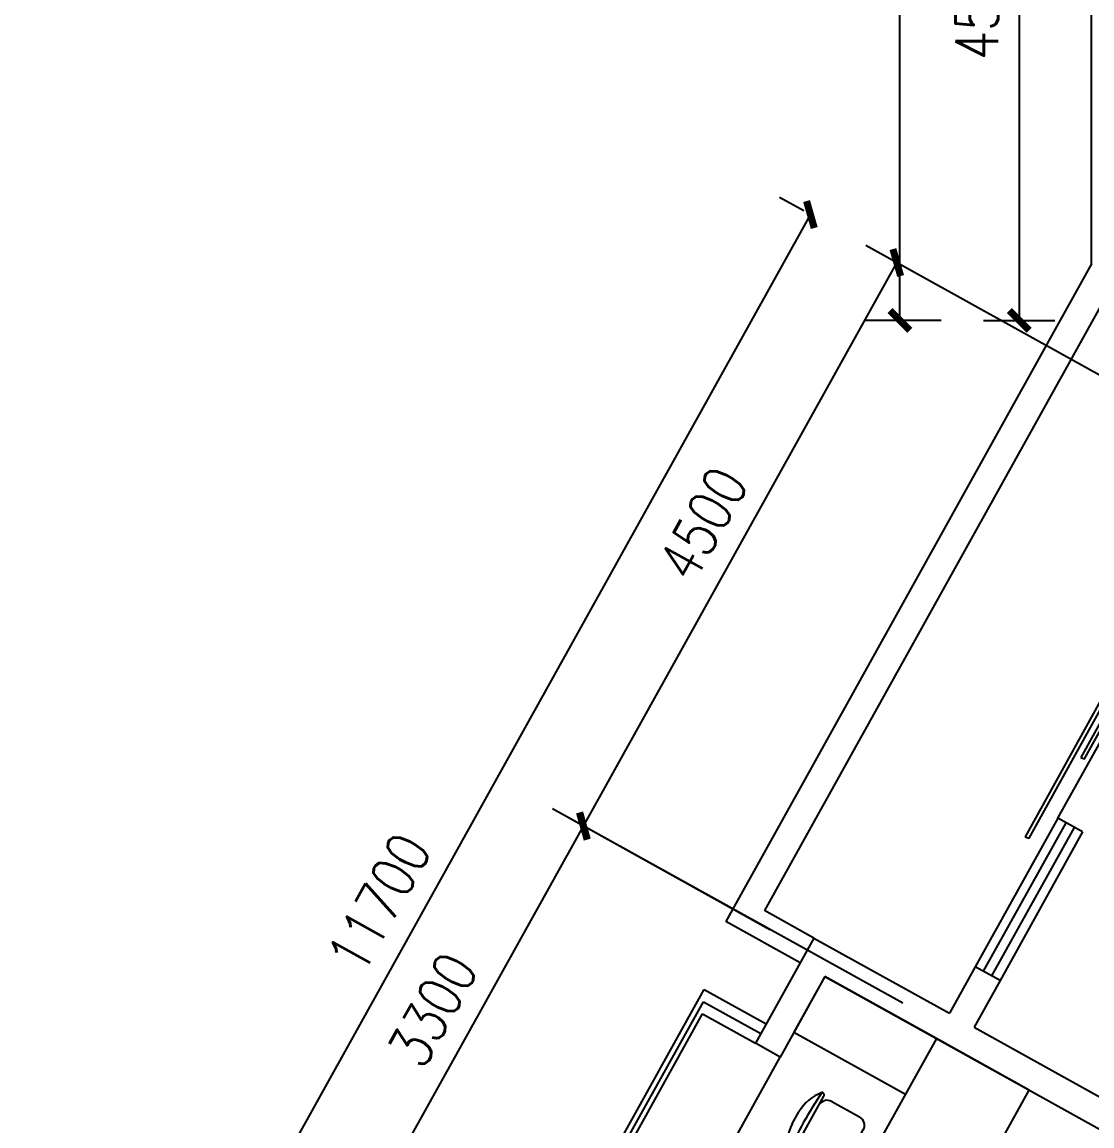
# Model space of a CAD drawing. Header units: millimetres. Extents: x 964 to 43707, y 588 to 33751.
# Drawn here: x 1183 to 8733, y 13654 to 21447 of the extents above; entities that cross this region are included whole.
import ezdxf
from ezdxf.enums import TextEntityAlignment as Align

# ---------------------------------------------------------------- set-up
doc = ezdxf.new("R2010")
doc.units = ezdxf.units.MM
for name, color, linetype in [('1', 7, 'Continuous'), ('AXIS', 3, 'Continuous'), ('PUB_WINDW', 7, 'Continuous'), ('WALL', 255, 'Continuous'), ('WINDOW', 2, 'Continuous')]:
    doc.layers.add(name, color=color, linetype=linetype)
doc.styles.add('_XY', font='txt.shx', dxfattribs={"width": 0.8, "bigfont": 'XY.shx'})
doc.styles.add('DIM_FONT', font='SIMPLEX', dxfattribs={"width": 0.8})
doc.styles.add('SIMPLEX', font='SIMPLEX.SHX')
doc.styles.get("Standard").update_dxf_attribs({"font": 'arial.ttf'})
doc.dimstyles.new('NORMAL', dxfattribs={"dimscale": 2, "dimtxt": 300, "dimasz": 1, "dimexe": 250, "dimexo": 300, "dimgap": 0.09, "dimtad": 1, "dimtoh": 1, "dimdec": 0, "dimzin": 0, "dimdsep": 46, "dimtxsty": 'DIM_FONT', "dimcen": 0.09, "dimadec": 0, "dimazin": 0, "dimtfac": 1, "dimtdec": 0, "dimtix": 1, "dimtofl": 0, "dimtmove": 2, "dimatfit": 3, "dimfxl": 1, "dimtolj": 1, "dimtzin": 0, "dimarcsym": 0})

# ---------------------------------------------------------------- blocks, each defined once
blk = doc.blocks.new('_DIMX')
at = {"const_width": 50}
blk.add_lwpolyline([(-70, -70), (70, 70)], dxfattribs=at)
blk = doc.blocks.new('*D34')
at = {"color": 0, "linetype": 'ByBlock', "transparency": 16777216}
for p, q in [((410099.1, 110647.9), (409926.7, 110743.7)), ((404581.6, 100612.9), (410144.7, 110621.4)), ((404535.1, 100637.6), (404362.6, 100733.5))]:
    blk.add_line(p, q, dxfattribs=at)
at = {"layer": 'DEFPOINTS', "color": 0, "linetype": 'ByBlock', "transparency": 16777216}
for p in [(410145.2, 110622.3), (410361.3, 110502.1), (404797.3, 100491.9)]:
    blk.add_point(p, dxfattribs=at)
at = {"color": 0, "linetype": 'ByBlock', "transparency": 16777216}
for p, rotation in [((410145.2, 110622.3), 60.93307614261396), ((404581.1, 100612), 240.933076142614)]:
    blk.add_blockref('_DIMX', p, dxfattribs=dict(at, rotation=rotation))
at = {"color": 7, "linetype": 'ByBlock', "transparency": 16777216, "insert": (407100.9, 105762.9), "char_height": 300, "attachment_point": 5, "rotation": 60.93308, "style": '_XY'}
blk.add_mtext('\\A1;11700', dxfattribs=at)
blk = doc.blocks.new('*D35')
at = {"color": 0, "linetype": 'ByBlock', "transparency": 16777216}
for p, q in [((410797.1, 105053.5), (408325.3, 106427.4)), ((406941, 103422.5), (408543.3, 106305.1)), ((409193.9, 102169.1), (406722, 103543))]:
    blk.add_line(p, q, dxfattribs=at)
at = {"layer": 'DEFPOINTS', "color": 0, "linetype": 'ByBlock', "transparency": 16777216}
for p in [(408543.8, 106306), (411059.4, 104907.7), (409456.1, 102023.3)]:
    blk.add_point(p, dxfattribs=at)
at = {"color": 0, "linetype": 'ByBlock', "transparency": 16777216}
for p, rotation in [((408543.8, 106306), 60.93307614261325), ((406940.6, 103421.6), 240.9330761426132)]:
    blk.add_blockref('_DIMX', p, dxfattribs=dict(at, rotation=rotation))
at = {"color": 7, "linetype": 'ByBlock', "transparency": 16777216, "insert": (407480, 105009.5), "char_height": 300, "attachment_point": 5, "rotation": 60.93308, "style": '_XY'}
blk.add_mtext('\\A1;3300', dxfattribs=at)
blk = doc.blocks.new('M_A14NPV')
for points in [[(0.6323, 0.2261), (0.6292, 0.2078), (-0.1643, 0.2078), (-0.1643, 0.2286)], [(0.1799, 0.1784), (0.1767, 0.1601), (-0.6168, 0.1601), (-0.6167, 0.1808)]]:
    blk.add_lwpolyline(points, close=True)
blk = doc.blocks.new('M_C36OAK')
for p, q in [((-446.7, 1650), (-446.7, 750)), ((3.3, 1650), (-446.7, 1650)), ((3.3, 750), (3.3, 1650)), ((-1018.8, 1347.2), (-919.6, 1347.2)), ((-1199.2, 1247.2), (-739.2, 1247.2)), ((-1194.2, 1179.7), (-1194.2, 954.7)), ((-744.2, 1179.7), (-744.2, 954.7)), ((-1126.7, 887.2), (-811.7, 887.2)), ((-1646.7, 750), (-1646.7, 0)), ((3.3, 750), (-1646.7, 750)), ((3.3, 0), (3.3, 750)), ((-1646.7, 0), (3.3, 0))]:
    blk.add_line(p, q)
for centre, radius, start, end in [((-1009, 1031.7), 315.6, 91.76514, 130.72654), ((-929.3, 1031.7), 315.6, 49.27346, 88.23486), ((-1208.4, 1263.3), 10, 130.72654, 202.66999), ((-1199.2, 1267.2), 20, 202.66999, 270), ((-969.2, -1430.7), 2712.7, 84.8023, 95.1977), ((-1126.7, 1179.7), 67.5, 90, 180), ((-811.7, 1179.7), 67.5, 0, 90), ((-739.2, 1267.2), 20, 270, 337.33001), ((-730, 1263.3), 10, 337.33001, 49.27346), ((-1126.7, 954.7), 67.5, 180, 270), ((-811.7, 954.7), 67.5, 270, 0)]:
    blk.add_arc(centre, radius, start, end)
at = {"width": 0.8, "flags": 9}
for tag in ['XSIZE', 'YSIZE']:
    blk.add_attdef(tag, (0, 0), '', height=0.5, dxfattribs=at)
blk = doc.blocks.new('_WBLK')
for p, q in [((-0.5, 0.5), (0.5, 0.5)), ((0.5, 0.1667), (-0.5, 0.1667)), ((0.5, -0.1667), (-0.5, -0.1667)), ((-0.5, -0.5), (0.5, -0.5))]:
    blk.add_line(p, q)
at = {"style": 'SIMPLEX', "flags": 9}
blk.add_attdef('A', text='', height=1, dxfattribs=at).set_placement((0, 1.5), align=Align.MIDDLE)
blk = doc.blocks.new('*D45')
at = {"color": 0, "linetype": 'ByBlock', "transparency": 16777216}
for p, q in [((411067.5, 121275), (410527.1, 121275)), ((410777.1, 109876), (410777.1, 121274)), ((411067.5, 109875), (410527.1, 109875))]:
    blk.add_line(p, q, dxfattribs=at)
at = {"layer": 'DEFPOINTS', "color": 0, "linetype": 'ByBlock', "transparency": 16777216}
for p in [(410777.1, 121275), (411367.5, 121275), (411367.5, 109875)]:
    blk.add_point(p, dxfattribs=at)
at = {"color": 0, "linetype": 'ByBlock', "transparency": 16777216}
for p, rotation in [((410777.1, 121275), 90), ((410777.1, 109875), 270)]:
    blk.add_blockref('_DIMX', p, dxfattribs=dict(at, rotation=rotation))
at = {"color": 7, "linetype": 'ByBlock', "transparency": 16777216, "insert": (410477.1, 115575), "char_height": 300, "attachment_point": 5, "rotation": 90, "style": '_XY'}
blk.add_mtext('\\A1;11400', dxfattribs=at)
blk = doc.blocks.new('*D47')
at = {"color": 0, "linetype": 'ByBlock', "transparency": 16777216}
for p, q in [((411367.5, 114375), (411869.9, 114375)), ((411619.9, 109876), (411619.9, 114374)), ((411367.5, 109875), (411869.9, 109875))]:
    blk.add_line(p, q, dxfattribs=at)
at = {"layer": 'DEFPOINTS', "color": 0, "linetype": 'ByBlock', "transparency": 16777216}
for p in [(411067.5, 114375), (411619.9, 114375), (411067.5, 109875)]:
    blk.add_point(p, dxfattribs=at)
at = {"color": 0, "linetype": 'ByBlock', "transparency": 16777216}
for p, rotation in [((411619.9, 114375), 90), ((411619.9, 109875), 270)]:
    blk.add_blockref('_DIMX', p, dxfattribs=dict(at, rotation=rotation))
at = {"color": 7, "linetype": 'ByBlock', "transparency": 16777216, "insert": (411319.9, 112125), "char_height": 300, "attachment_point": 5, "rotation": 90, "style": '_XY'}
blk.add_mtext('\\A1;4500', dxfattribs=at)
blk = doc.blocks.new('*D53')
at = {"color": 0, "linetype": 'ByBlock', "transparency": 16777216}
for p, q in [((412333.2, 109406.1), (410536.2, 110405)), ((408543.3, 106305.1), (410754.2, 110282.6)), ((409859.3, 105572.5), (408324.3, 106425.7))]:
    blk.add_line(p, q, dxfattribs=at)
at = {"layer": 'DEFPOINTS', "color": 0, "linetype": 'ByBlock', "transparency": 16777216}
for p in [(410754.7, 110283.5), (412595.4, 109260.4), (410121.5, 105426.7)]:
    blk.add_point(p, dxfattribs=at)
at = {"color": 0, "linetype": 'ByBlock', "transparency": 16777216}
for p, rotation in [((410754.7, 110283.5), 60.9330761426135), ((408542.8, 106304.2), 240.9330761426135)]:
    blk.add_blockref('_DIMX', p, dxfattribs=dict(at, rotation=rotation))
at = {"color": 7, "linetype": 'ByBlock', "transparency": 16777216, "insert": (409386.5, 108439.6), "char_height": 300, "attachment_point": 5, "rotation": 60.93308, "style": '_XY'}
blk.add_mtext('\\A1;4500', dxfattribs=at)
blk = doc.blocks.new('1T4F69')
at = {"layer": 'WALL'}
for p, q in [((7813.5, -18576.3), (7638.7, -18479.1)), ((7813.5, -18576.3), (7638.7, -18479.1)), ((5917, -19325.6), (5504, -20068.6)), ((5917, -19325.6), (6872.9, -19856.9)), ((7055.7, -19528), (6872.9, -19856.9)), ((7230.5, -19625.1), (7055.7, -19528)), ((5994.6, -19597.6), (5678.8, -20165.7)), ((5994.6, -19597.6), (8442, -20957.9)), ((7230.5, -19625.1), (7047.7, -19954.1)), ((7047.7, -19954.1), (8714, -20880.3)), ((5678.8, -20165.7), (5504, -20068.6))]:
    blk.add_line(p, q, dxfattribs=at)
at = {"layer": 'WINDOW'}
for p, q in [((7876.9, -14564.5), (7876.9, -10364.8)), ((7876.9, -14564.5), (5295.4, -19208.9)), ((8076.9, -14616.3), (5567.4, -19131.3)), ((7638.7, -18479.1), (8367.5, -17168)), ((4116.5, -21535.7), (5143, -19688.9)), ((5143, -19688.9), (5580, -19931.8)), ((4186.2, -21484.9), (5136.7, -19774.9)), ((5136.7, -19774.9), (5542, -20000.2)), ((4255.8, -21434.1), (5130.3, -19860.8)), ((5130.3, -19860.8), (5504, -20068.6)), ((4804.3, -21739), (5678.8, -20165.7))]:
    blk.add_line(p, q, dxfattribs=at)
at = {"layer": 'WINDOW', "extrusion": (0, 0, -1)}
for p, q in [((5917, -19325.6), (5567.4, -19131.3)), ((5819.8, -19500.4), (5295.4, -19208.9))]:
    blk.add_line(p, q, dxfattribs=at)
at = {"layer": '1', "rotation": 60.93307614261376}
blk.add_blockref('M_C36OAK', (7435.2, -20402.1), dxfattribs=at)
at = {"layer": 'WINDOW', "rotation": 60.93307614261384}
for name, p, xscale, yscale, zscale in [('M_A14NPV', (8165.9, -17945.8), -1500, 1500, 1500), ('_WBLK', (7434.6, -19052.1), -1200, 200.0000000000028, 1200)]:
    blk.add_blockref(name, p, dxfattribs=dict(at, xscale=xscale, yscale=yscale, zscale=zscale))
at = {"layer": 'AXIS'}
for p1, p2, distance, picture, middle in [((7114.4, -14964.7), (7114.4, -3564.7), 590.3, '*D45', (6224, -9264.7)), ((6814.4, -14964.8), (6814.4, -10464.8), -552.4, '*D47', (7066.7, -12714.8)), ((5203, -22816.4), (6806.2, -19932), 2878, '*D35', (3226.8, -19830.2))]:
    dim = blk.add_aligned_dim(p1=p1, p2=p2, distance=distance, dimstyle='NORMAL', override={"dimtxsty": '_XY'}, dxfattribs=at)
    dim.commit()
    dim.dimension.update_dxf_attribs({"geometry": picture, "text_midpoint": middle, "insert": (-404253.1, -124839.7)})
dim = blk.add_aligned_dim(p1=(544.2, -24347.9), p2=(6108.2, -14337.6), distance=247.3, text='11700', dimstyle='NORMAL', override={"dimtxsty": '_XY'}, dxfattribs=at)
dim.commit()
dim.dimension.update_dxf_attribs({"geometry": '*D34', "text_midpoint": (2847.8, -19076.8), "insert": (-404253.1, -124839.7)})
at = {"layer": 'WINDOW'}
dim = blk.add_linear_dim(base=(6501.6, -14556.2), p1=(5868.4, -19413), p2=(8342.3, -15579.4), angle=240.93308, text='4500', dimstyle='NORMAL', dxfattribs=at)
dim.commit()
dim.dimension.update_dxf_attribs({"geometry": '*D53', "text_midpoint": (5133.4, -16400.1), "insert": (-404253.1, -124839.7)})

msp = doc.modelspace()

# ---------------------------------------------------------------- block references
at = {"layer": 'PUB_WINDW'}
msp.add_blockref('1T4F69', (854.1, 34305.5), dxfattribs=at)

doc.saveas('drawing.dxf')
